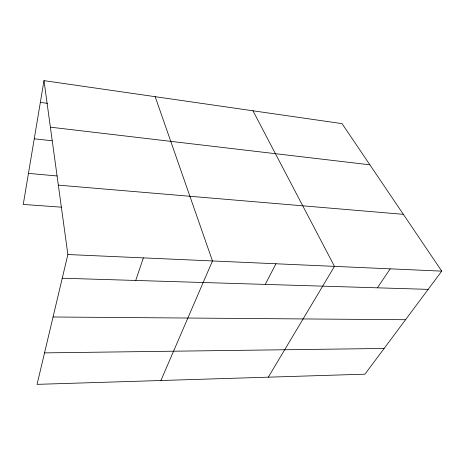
<?xml version="1.0" encoding="UTF-8"?>
<svg xmlns="http://www.w3.org/2000/svg" width="465" height="465" viewBox="0 0 465 465"><rect width="100%" height="100%" fill="white"/><g stroke="black" fill="none" stroke-linecap="round" stroke-linejoin="round"><path stroke-width="0.7" d="M43.989 80.643L67.873 254.529L37.066 384.357L364.961 374.174L441.75 271.136L342.054 123.638L43.989 80.643L23.25 204.431L61.595 207.187M135.734 280.459L143.365 257.877M160.925 380.51L212.464 260.952L155.176 96.679M265.277 284.4L275.948 263.771M268.305 377.179L334.48 266.369L252.943 110.78M377.406 287.818L390.187 268.846M44.535 352.883L384.119 348.465M53.051 316.991L405.532 319.728M62.246 278.221L428.166 289.364M67.873 254.529L441.75 271.136M58.34 185.14L403.353 214.324M28.452 173.387L57.148 175.962M34.241 138.803L52.097 140.767M50.377 127.172L369.884 164.808M40.339 102.41L47.459 103.346"/></g></svg>
